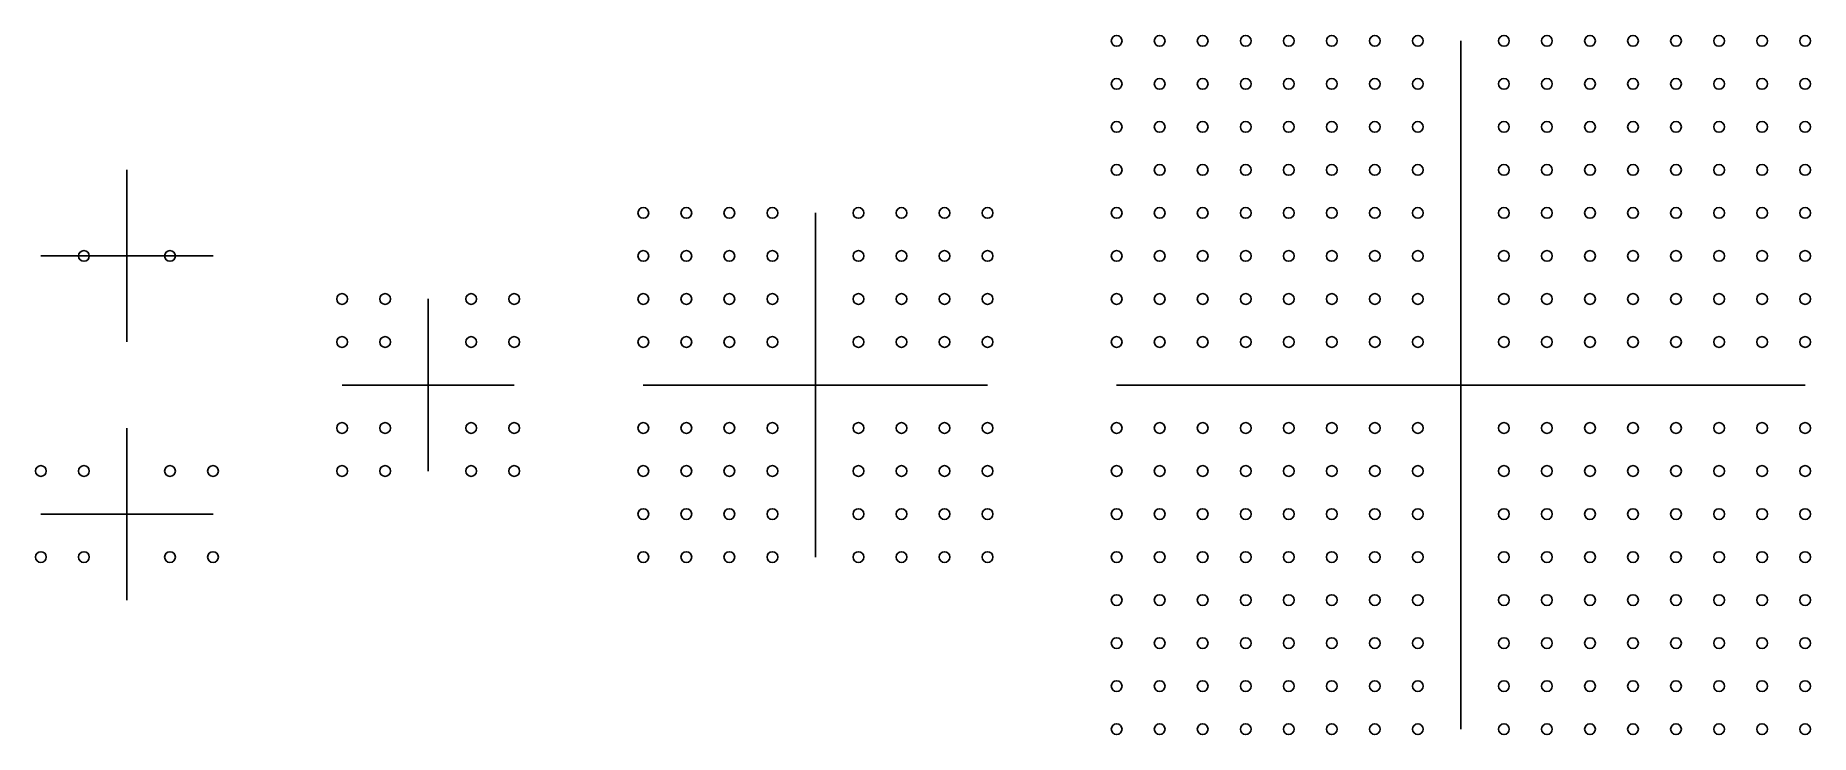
# Model space of a CAD drawing. Header units: inches. Extents: x 0 to 41.2, y 0 to 16.2.
import ezdxf

# ---------------------------------------------------------------- set-up
doc = ezdxf.new("R2010")
doc.units = ezdxf.units.IN
doc.header["$MEASUREMENT"] = 0

msp = doc.modelspace()

# ---------------------------------------------------------------- linework, layer by layer
for p, q in [((33.125, 16.124), (33.125, 0.124)), ((2.125, 13.124), (2.125, 9.124)), ((18.125, 12.124), (18.125, 4.124)), ((0.125, 11.124), (4.125, 11.124)), ((9.125, 10.124), (9.125, 6.124)), ((7.125, 8.124), (11.125, 8.124)), ((14.125, 8.124), (22.125, 8.124)), ((25.125, 8.124), (41.125, 8.124)), ((2.125, 7.124), (2.125, 3.124)), ((0.125, 5.124), (4.125, 5.124))]:
    msp.add_line(p, q)
for centre in [(25.125, 16.124), (26.125, 16.124), (27.125, 16.124), (28.125, 16.124), (29.125, 16.124), (30.125, 16.124), (31.125, 16.124), (32.125, 16.124), (34.125, 16.124), (35.125, 16.124), (36.125, 16.124), (37.125, 16.124), (38.125, 16.124), (39.125, 16.124), (40.125, 16.124), (41.125, 16.124), (25.125, 15.124), (26.125, 15.124), (27.125, 15.124), (28.125, 15.124), (29.125, 15.124), (30.125, 15.124), (31.125, 15.124), (32.125, 15.124), (34.125, 15.124), (35.125, 15.124), (36.125, 15.124), (37.125, 15.124), (38.125, 15.124), (39.125, 15.124), (40.125, 15.124), (41.125, 15.124), (25.125, 14.124), (26.125, 14.124), (27.125, 14.124), (28.125, 14.124), (29.125, 14.124), (30.125, 14.124), (31.125, 14.124), (32.125, 14.124), (34.125, 14.124), (35.125, 14.124), (36.125, 14.124), (37.125, 14.124), (38.125, 14.124), (39.125, 14.124), (40.125, 14.124), (41.125, 14.124), (25.125, 13.124), (26.125, 13.124), (27.125, 13.124), (28.125, 13.124), (29.125, 13.124), (30.125, 13.124), (31.125, 13.124), (32.125, 13.124), (34.125, 13.124), (35.125, 13.124), (36.125, 13.124), (37.125, 13.124), (38.125, 13.124), (39.125, 13.124), (40.125, 13.124), (41.125, 13.124), (14.125, 12.124), (15.125, 12.124), (16.125, 12.124), (17.125, 12.124), (19.125, 12.124), (20.125, 12.124), (21.125, 12.124), (22.125, 12.124), (25.125, 12.124), (26.125, 12.124), (27.125, 12.124), (28.125, 12.124), (29.125, 12.124), (30.125, 12.124), (31.125, 12.124), (32.125, 12.124), (34.125, 12.124), (35.125, 12.124), (36.125, 12.124), (37.125, 12.124), (38.125, 12.124), (39.125, 12.124), (40.125, 12.124), (41.125, 12.124), (1.125, 11.124), (3.125, 11.124), (14.125, 11.124), (15.125, 11.124), (16.125, 11.124), (17.125, 11.124), (19.125, 11.124), (20.125, 11.124), (21.125, 11.124), (22.125, 11.124), (25.125, 11.124), (26.125, 11.124), (27.125, 11.124), (28.125, 11.124), (29.125, 11.124), (30.125, 11.124), (31.125, 11.124), (32.125, 11.124), (34.125, 11.124), (35.125, 11.124), (36.125, 11.124), (37.125, 11.124), (38.125, 11.124), (39.125, 11.124), (40.125, 11.124), (41.125, 11.124), (7.125, 10.124), (8.125, 10.124), (10.125, 10.124), (11.125, 10.124), (14.125, 10.124), (15.125, 10.124), (16.125, 10.124), (17.125, 10.124), (19.125, 10.124), (20.125, 10.124), (21.125, 10.124), (22.125, 10.124), (25.125, 10.124), (26.125, 10.124), (27.125, 10.124), (28.125, 10.124), (29.125, 10.124), (30.125, 10.124), (31.125, 10.124), (32.125, 10.124), (34.125, 10.124), (35.125, 10.124), (36.125, 10.124), (37.125, 10.124), (38.125, 10.124), (39.125, 10.124), (40.125, 10.124), (41.125, 10.124), (7.125, 9.124), (8.125, 9.124), (10.125, 9.124), (11.125, 9.124), (14.125, 9.124), (15.125, 9.124), (16.125, 9.124), (17.125, 9.124), (19.125, 9.124), (20.125, 9.124), (21.125, 9.124), (22.125, 9.124), (25.125, 9.124), (26.125, 9.124), (27.125, 9.124), (28.125, 9.124), (29.125, 9.124), (30.125, 9.124), (31.125, 9.124), (32.125, 9.124), (34.125, 9.124), (35.125, 9.124), (36.125, 9.124), (37.125, 9.124), (38.125, 9.124), (39.125, 9.124), (40.125, 9.124), (41.125, 9.124), (7.125, 7.124), (8.125, 7.124), (10.125, 7.124), (11.125, 7.124), (14.125, 7.124), (15.125, 7.124), (16.125, 7.124), (17.125, 7.124), (19.125, 7.124), (20.125, 7.124), (21.125, 7.124), (22.125, 7.124), (25.125, 7.124), (26.125, 7.124), (27.125, 7.124), (28.125, 7.124), (29.125, 7.124), (30.125, 7.124), (31.125, 7.124), (32.125, 7.124), (34.125, 7.124), (35.125, 7.124), (36.125, 7.124), (37.125, 7.124), (38.125, 7.124), (39.125, 7.124), (40.125, 7.124), (41.125, 7.124), (0.125, 6.124), (1.125, 6.124), (3.125, 6.124), (4.125, 6.124), (7.125, 6.124), (8.125, 6.124), (10.125, 6.124), (11.125, 6.124), (14.125, 6.124), (15.125, 6.124), (16.125, 6.124), (17.125, 6.124), (19.125, 6.124), (20.125, 6.124), (21.125, 6.124), (22.125, 6.124), (25.125, 6.124), (26.125, 6.124), (27.125, 6.124), (28.125, 6.124), (29.125, 6.124), (30.125, 6.124), (31.125, 6.124), (32.125, 6.124), (34.125, 6.124), (35.125, 6.124), (36.125, 6.124), (37.125, 6.124), (38.125, 6.124), (39.125, 6.124), (40.125, 6.124), (41.125, 6.124), (14.125, 5.124), (15.125, 5.124), (16.125, 5.124), (17.125, 5.124), (19.125, 5.124), (20.125, 5.124), (21.125, 5.124), (22.125, 5.124), (25.125, 5.124), (26.125, 5.124), (27.125, 5.124), (28.125, 5.124), (29.125, 5.124), (30.125, 5.124), (31.125, 5.124), (32.125, 5.124), (34.125, 5.124), (35.125, 5.124), (36.125, 5.124), (37.125, 5.124), (38.125, 5.124), (39.125, 5.124), (40.125, 5.124), (41.125, 5.124), (0.125, 4.124), (1.125, 4.124), (3.125, 4.124), (4.125, 4.124), (14.125, 4.124), (15.125, 4.124), (16.125, 4.124), (17.125, 4.124), (19.125, 4.124), (20.125, 4.124), (21.125, 4.124), (22.125, 4.124), (25.125, 4.124), (26.125, 4.124), (27.125, 4.124), (28.125, 4.124), (29.125, 4.124), (30.125, 4.124), (31.125, 4.124), (32.125, 4.124), (34.125, 4.124), (35.125, 4.124), (36.125, 4.124), (37.125, 4.124), (38.125, 4.124), (39.125, 4.124), (40.125, 4.124), (41.125, 4.124), (25.125, 3.124), (26.125, 3.124), (27.125, 3.124), (28.125, 3.124), (29.125, 3.124), (30.125, 3.124), (31.125, 3.124), (32.125, 3.124), (34.125, 3.124), (35.125, 3.124), (36.125, 3.124), (37.125, 3.124), (38.125, 3.124), (39.125, 3.124), (40.125, 3.124), (41.125, 3.124), (25.125, 2.124), (26.125, 2.124), (27.125, 2.124), (28.125, 2.124), (29.125, 2.124), (30.125, 2.124), (31.125, 2.124), (32.125, 2.124), (34.125, 2.124), (35.125, 2.124), (36.125, 2.124), (37.125, 2.124), (38.125, 2.124), (39.125, 2.124), (40.125, 2.124), (41.125, 2.124), (25.125, 1.124), (26.125, 1.124), (27.125, 1.124), (28.125, 1.124), (29.125, 1.124), (30.125, 1.124), (31.125, 1.124), (32.125, 1.124), (34.125, 1.124), (35.125, 1.124), (36.125, 1.124), (37.125, 1.124), (38.125, 1.124), (39.125, 1.124), (40.125, 1.124), (41.125, 1.124), (25.125, 0.124), (26.125, 0.124), (27.125, 0.124), (28.125, 0.124), (29.125, 0.124), (30.125, 0.124), (31.125, 0.124), (32.125, 0.124), (34.125, 0.124), (35.125, 0.124), (36.125, 0.124), (37.125, 0.124), (38.125, 0.124), (39.125, 0.124), (40.125, 0.124), (41.125, 0.124)]:
    msp.add_circle(centre, 0.125)

doc.saveas('drawing.dxf')
